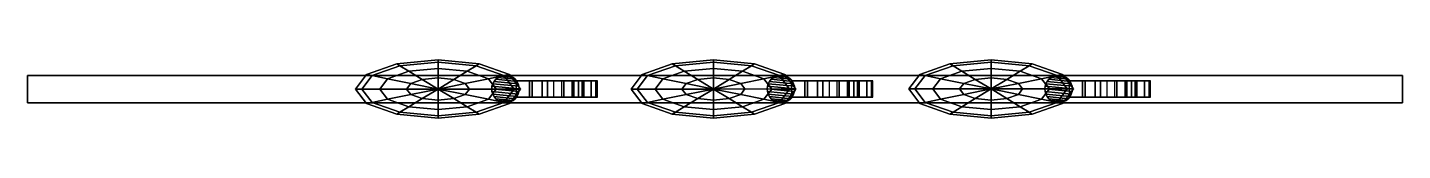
# Model space of a CAD drawing. Extents: x -25 to 25, y -1.1 to 1.1.
import ezdxf

# ---------------------------------------------------------------- set-up
doc = ezdxf.new("R2010")
doc.units = 0

# ---------------------------------------------------------------- blocks, each defined once
blk = doc.blocks.new('Notes')
at = {"layer": 'Meshes', "color": 250}
mesh = blk.add_polyface(dxfattribs=at)
corners = [(-25.018436, -0.499658, -16.197193), (-25.01844, -0.499658, -15.808485), (-25.018429, 0.499658, -15.808485), (-25.018421, 0.499659, -16.197193), (-25.018436, -0.499658, -12.200826), (-25.01844, -0.499658, -11.812117), (-25.018429, 0.499658, -11.812117), (-25.018421, 0.499659, -12.200826), (-25.018436, -0.499658, -0.169316), (-25.01844, -0.499658, 0.219393), (-25.018429, 0.499658, 0.219393), (-25.018421, 0.499659, -0.169316), (-25.018436, -0.499658, -4.180297), (-25.01844, -0.499658, -3.791588), (-25.018429, 0.499658, -3.791588), (-25.018421, 0.499659, -4.180297), (-25.018436, -0.499658, -8.187158), (-25.01844, -0.499658, -7.798449), (-25.018429, 0.499658, -7.798449), (-25.018421, 0.499659, -8.187158), (-10.076329, 0.994286, -13.336639), (-11.461623, 0.862419, -13.336639), (-11.136587, 0.662418, -12.772058), (-10.076329, 0.763345, -12.772058), (-10.076329, 1.075382, -14.002611), (-11.575761, 0.93265, -14.002611), (-10.076329, 0.994286, -14.668583), (-11.461623, 0.862419, -14.668583), (-10.076329, 0.763345, -15.233164), (-11.136587, 0.662418, -15.233164), (-10.650137, 0.363095, -15.610407), (-11.070193, 0.213868, -15.610407), (-11.91275, 0.386682, -15.233164), (-12.475729, 0.502153, -14.668583), (-12.67342, 0.542701, -14.002611), (-12.475729, 0.502153, -13.336639), (-11.91275, 0.386682, -12.772058), (-11.070193, 0.213868, -12.394816), (-10.650137, 0.363095, -12.394816), (-11.223944, 0.010019, -12.394816), (-10.076329, 0.010019, -12.262346), (-12.196845, 0.010019, -12.772058), (-12.846917, 0.010019, -13.336639), (-13.075191, 0.010019, -14.002611), (-12.846917, 0.010019, -14.668583), (-12.196845, 0.010019, -15.233164), (-11.223945, 0.010019, -15.610407), (-10.076329, 0.010019, -15.742876), (-11.070193, -0.193829, -15.610407), (-11.91275, -0.366643, -15.233164), (-12.475729, -0.482114, -14.668583), (-12.67342, -0.522662, -14.002611), (-12.475729, -0.482114, -13.336639), (-11.91275, -0.366643, -12.772058), (-11.070193, -0.193829, -12.394816), (-11.136587, -0.64238, -12.772058), (-10.650137, -0.343056, -12.394816), (-11.461623, -0.842381, -13.336639), (-11.57576, -0.912612, -14.002611), (-11.461623, -0.842381, -14.668583), (-11.136587, -0.64238, -15.233164), (-10.650137, -0.343057, -15.610407), (-10.076329, -0.974248, -14.668583), (-10.076329, -1.055344, -14.002611), (-10.076329, -0.974248, -13.336639)]
mesh.append_faces([[corners[k] for k in face] for face in [(20, 21, 22, 23), (24, 25, 21, 20), (26, 27, 25, 24), (28, 29, 27, 26), (30, 31, 32, 29), (29, 32, 33, 27), (27, 33, 34, 25), (25, 34, 35, 21), (21, 35, 36, 22), (22, 36, 37, 38), (37, 39, 40), (36, 41, 39, 37), (35, 42, 41, 36), (34, 43, 42, 35), (33, 44, 43, 34), (32, 45, 44, 33), (31, 46, 45, 32), (47, 46, 31), (47, 48, 46), (46, 48, 49, 45), (45, 49, 50, 44), (44, 50, 51, 43), (43, 51, 52, 42), (42, 52, 53, 41), (41, 53, 54, 39), (39, 54, 40), (53, 55, 56, 54), (52, 57, 55, 53), (51, 58, 57, 52), (50, 59, 58, 51), (49, 60, 59, 50), (48, 61, 60, 49), (59, 62, 63, 58), (58, 63, 64, 57)]], dxfattribs={"color": 170})
mesh.append_faces([[corners[k] for k in face] for face in [(0, 1, 2, 3), (4, 5, 6, 7), (8, 9, 10, 11), (12, 13, 14, 15), (16, 17, 18, 19)]], dxfattribs={"color": 250})
mesh = blk.add_polyface(dxfattribs=at)
corners = [(-10.076329, 0.010019, -15.742876), (-9.082465, 0.213868, -15.610407), (-8.928715, 0.010019, -15.610407), (-8.928715, 0.010019, -12.394816), (-9.082465, 0.213868, -12.394816), (-10.076329, 0.010019, -12.262346), (-9.502522, 0.363095, -12.394816), (-9.502522, 0.363095, -15.610407), (-10.076329, 0.417716, -15.610407), (-10.076329, 0.763345, -15.233164), (-9.016071, 0.662418, -15.233164), (-10.076329, 0.994286, -14.668583), (-8.691035, 0.862419, -14.668583), (-10.076329, 1.075382, -14.002611), (-8.576899, 0.932651, -14.002611), (-10.076329, 0.994286, -13.336639), (-8.691035, 0.862419, -13.336639), (-10.076329, 0.763345, -12.772058), (-9.016071, 0.662418, -12.772058), (-10.076329, 0.417716, -12.394816), (-10.650137, 0.363095, -12.394816), (-11.136587, 0.662418, -12.772058), (-10.650137, 0.363095, -15.610407), (-11.136587, 0.662418, -15.233164), (-11.070193, 0.213868, -15.610407), (-11.070193, 0.213868, -12.394816), (-11.070193, -0.193829, -12.394816), (-10.650137, -0.343056, -12.394816), (-10.650137, -0.343057, -15.610407), (-11.070193, -0.193829, -15.610407), (-10.076329, -0.397678, -15.610407), (-10.076329, -0.743306, -15.233164), (-11.136587, -0.64238, -15.233164), (-10.076329, -0.974248, -14.668583), (-11.461623, -0.842381, -14.668583), (-11.461623, -0.842381, -13.336639), (-10.076329, -0.974248, -13.336639), (-10.076329, -0.743306, -12.772058), (-11.136587, -0.64238, -12.772058), (-10.076329, -0.397677, -12.394816), (-9.502522, -0.343056, -12.394816), (-9.016071, -0.64238, -12.772058), (-8.691035, -0.842381, -13.336639), (-10.076329, -1.055344, -14.002611), (-8.576898, -0.912612, -14.002611), (-8.691035, -0.842381, -14.668583), (-9.016071, -0.64238, -15.233164), (-9.502522, -0.343056, -15.610407), (-9.082465, -0.193829, -15.610407), (-8.239908, -0.366643, -12.772058), (-9.082466, -0.193829, -12.394816)]
mesh.append_faces([[corners[k] for k in face] for face in [(0, 1, 2), (3, 4, 5), (4, 6, 5), (0, 7, 1), (0, 8, 7), (7, 8, 9, 10), (10, 9, 11, 12), (12, 11, 13, 14), (14, 13, 15, 16), (16, 15, 17, 18), (18, 17, 19, 6), (6, 19, 5), (19, 20, 5), (17, 21, 20, 19), (8, 22, 23, 9), (0, 22, 8), (0, 24, 22), (20, 25, 5), (26, 27, 5), (0, 28, 29), (0, 30, 28), (28, 30, 31, 32), (32, 31, 33, 34), (35, 36, 37, 38), (38, 37, 39, 27), (27, 39, 5), (39, 40, 5), (37, 41, 40, 39), (36, 42, 41, 37), (43, 44, 42, 36), (33, 45, 44, 43), (31, 46, 45, 33), (30, 47, 46, 31), (0, 47, 30), (0, 48, 47), (41, 49, 50, 40), (40, 50, 5), (50, 3, 5), (0, 2, 48)]], dxfattribs={"color": 170})
mesh = blk.add_polyface(dxfattribs=at)
corners = [(-0.050745, 1.075382, -10.010465), (-1.550177, 0.932651, -10.010465), (-1.436039, 0.86242, -9.344493), (-0.050745, 0.994286, -9.344493), (-0.050745, 0.994286, -10.676436), (-1.436039, 0.86242, -10.676436), (-0.624553, 0.363095, -11.61826), (-1.044609, 0.213868, -11.61826), (-1.887166, 0.386682, -11.241017), (-1.111003, 0.662418, -11.241017), (-2.450145, 0.502153, -10.676436), (-2.647836, 0.542701, -10.010465), (-2.450145, 0.502153, -9.344493), (-1.887166, 0.386682, -8.779912), (-1.111003, 0.662418, -8.779912), (-1.044609, 0.213868, -8.40267), (-0.624553, 0.363095, -8.40267), (-1.19836, 0.010019, -8.40267), (-0.050745, 0.010019, -8.2702), (-2.171261, 0.010019, -8.779912), (-2.821333, 0.010019, -9.344493), (-3.049608, 0.010019, -10.010465), (-2.821333, 0.010019, -10.676436), (-2.171261, 0.010019, -11.241017), (-1.19836, 0.010019, -11.61826), (-0.050746, 0.010019, -11.75073), (-1.044609, -0.193829, -11.61826), (-1.887166, -0.366643, -11.241017), (-2.450145, -0.482114, -10.676436), (-2.647836, -0.522662, -10.010465), (-2.450145, -0.482114, -9.344493), (-1.887166, -0.366643, -8.779912), (-1.044609, -0.193829, -8.40267), (-1.111003, -0.642379, -8.779912), (-0.624553, -0.343056, -8.40267), (-1.436039, -0.842381, -9.344493), (-1.550176, -0.912612, -10.010465), (-1.436039, -0.842381, -10.676436), (-1.111003, -0.642379, -11.241017), (-0.624553, -0.343056, -11.61826), (-0.050745, -0.974247, -10.676436), (-0.050745, -1.055343, -10.010465), (-0.050745, -0.974247, -9.344493), (-4.327861, -0.289271, 1.521832), (-4.27114, -0.289271, 2.246515), (-4.781272, -0.289271, 2.246515), (-4.828191, -0.289271, 1.647064), (-4.327861, -0.289271, 2.971198), (-4.828191, -0.289271, 2.845965), (-4.495846, -0.289271, 0.824998), (-4.327861, 0.312249, 1.521832), (-4.495846, 0.312249, 0.824998), (-4.27114, 0.312249, 2.246515), (-4.327861, 0.312249, 2.971198), (-4.495846, -0.289271, 3.668032), (-4.495846, 0.312249, 3.668032), (-4.768638, -0.289271, 4.310238), (-4.768638, 0.312249, 4.310238), (-4.781272, 0.312249, 2.246515), (-4.828191, 0.312249, 1.647064), (-4.828191, 0.312249, 2.845965)]
mesh.append_faces([[corners[k] for k in face] for face in [(0, 1, 2, 3), (4, 5, 1, 0), (6, 7, 8, 9), (9, 8, 10, 5), (5, 10, 11, 1), (1, 11, 12, 2), (2, 12, 13, 14), (14, 13, 15, 16), (15, 17, 18), (13, 19, 17, 15), (12, 20, 19, 13), (11, 21, 20, 12), (10, 22, 21, 11), (8, 23, 22, 10), (7, 24, 23, 8), (25, 24, 7), (25, 26, 24), (24, 26, 27, 23), (23, 27, 28, 22), (22, 28, 29, 21), (21, 29, 30, 20), (20, 30, 31, 19), (19, 31, 32, 17), (31, 33, 34, 32), (30, 35, 33, 31), (29, 36, 35, 30), (28, 37, 36, 29), (27, 38, 37, 28), (26, 39, 38, 27), (37, 40, 41, 36), (36, 41, 42, 35)]], dxfattribs={"color": 50})
mesh.append_faces([[corners[k] for k in face] for face in [(43, 44, 45, 46), (47, 44, 45, 48), (49, 43, 50, 51), (43, 44, 52, 50), (47, 44, 52, 53), (47, 54, 55, 53), (54, 56, 57, 55), (50, 52, 58, 59), (53, 52, 58, 60)]], dxfattribs={"color": 170})
mesh = blk.add_polyface(dxfattribs=at)
corners = [(1.914438, -0.08695, -10.098118), (1.914438, -0.086952, 9.958029), (1.904811, 0.010797, 9.958029), (1.904811, 0.010799, -10.098118), (1.914438, 0.108546, 9.958029), (1.914438, 0.108548, -10.098118), (-0.050746, 0.010019, -11.75073), (0.943119, 0.213868, -11.61826), (1.09687, 0.01002, -11.61826), (1.785675, 0.386682, -11.241017), (2.069771, 0.010019, -11.241017), (2.069771, 0.010019, -8.779912), (1.785675, 0.386682, -8.779912), (0.943118, 0.213868, -8.40267), (1.096869, 0.01002, -8.40267), (-0.050745, 0.010019, -8.2702), (0.523062, 0.363095, -8.40267), (1.009513, 0.662418, -8.779912), (2.348654, 0.502153, -9.344493), (1.334548, 0.86242, -9.344493), (2.546346, 0.542701, -10.010465), (1.448686, 0.932651, -10.010465), (2.348654, 0.502153, -10.676436), (1.334548, 0.86242, -10.676436), (1.009513, 0.662418, -11.241017), (0.523062, 0.363095, -11.61826), (-0.050745, 0.417716, -11.61826), (-0.050745, 0.763345, -11.241017), (-0.050745, 0.994286, -10.676436), (-0.050745, 1.075382, -10.010465), (-0.050745, 0.994286, -9.344493), (-0.050745, 0.763345, -8.779912), (-0.050745, 0.417716, -8.40267), (-0.050745, -0.397677, -8.40267), (0.523062, -0.343056, -8.40267), (-0.050745, -0.743306, -8.779912), (1.009513, -0.642379, -8.779912), (-0.050745, -0.974247, -9.344493), (1.334548, -0.842381, -9.344493), (-0.050745, -1.055343, -10.010465), (1.448686, -0.912612, -10.010465), (-0.050745, -0.974247, -10.676436), (1.334548, -0.842381, -10.676436), (-0.050745, -0.743306, -11.241017), (1.009513, -0.642379, -11.241017), (-0.050745, -0.397677, -11.61826), (0.523062, -0.343056, -11.61826), (0.943119, -0.193829, -11.61826), (1.785675, -0.366643, -11.241017), (2.348654, -0.482114, -10.676436), (2.546346, -0.522662, -10.010465), (2.348654, -0.482114, -9.344493), (1.785675, -0.366643, -8.779912), (0.943118, -0.193829, -8.40267)]
mesh.append_faces([[corners[k] for k in face] for face in [(0, 1, 2, 3), (3, 2, 4, 5), (6, 7, 8), (8, 7, 9, 10), (11, 12, 13, 14), (14, 13, 15), (13, 16, 15), (12, 17, 16, 13), (18, 19, 17, 12), (20, 21, 19, 18), (22, 23, 21, 20), (9, 24, 23, 22), (7, 25, 24, 9), (6, 25, 7), (25, 26, 27, 24), (24, 27, 28, 23), (23, 28, 29, 21), (21, 29, 30, 19), (19, 30, 31, 17), (17, 31, 32, 16), (16, 32, 15), (33, 34, 15), (35, 36, 34, 33), (37, 38, 36, 35), (39, 40, 38, 37), (41, 42, 40, 39), (43, 44, 42, 41), (45, 46, 44, 43), (6, 47, 46), (46, 47, 48, 44), (44, 48, 49, 42), (42, 49, 50, 40), (40, 50, 51, 38), (38, 51, 52, 36), (36, 52, 53, 34), (34, 53, 15), (53, 14, 15), (52, 11, 14, 53), (47, 8, 10, 48), (6, 8, 47)]], dxfattribs={"color": 50})
mesh = blk.add_polyface(dxfattribs=at)
corners = [(10.05519, 0.417717, -0.363316), (9.481382, 0.363096, -0.363316), (10.05519, 0.01002, -0.230845), (10.05519, 0.763345, -0.740558), (8.994932, 0.662419, -0.740558), (10.05519, 0.994287, -1.305139), (8.669896, 0.86242, -1.305139), (10.05519, 1.075383, -1.97111), (8.555758, 0.932651, -1.97111), (10.05519, 0.994287, -2.637082), (8.669896, 0.86242, -2.637082), (10.05519, 0.763345, -3.201663), (8.994932, 0.662419, -3.201663), (10.05519, 0.417717, -3.578906), (9.481382, 0.363096, -3.578906), (10.05519, 0.01002, -3.711375), (9.061326, 0.213868, -3.578906), (8.218769, 0.386683, -3.201663), (7.655791, 0.502153, -2.637082), (7.458099, 0.542701, -1.97111), (7.655791, 0.502153, -1.305139), (8.218769, 0.386683, -0.740558), (9.061326, 0.213868, -0.363316), (8.907576, 0.01002, -0.363316), (7.934674, 0.01002, -0.740558), (8.907575, 0.01002, -3.578906), (7.934674, 0.01002, -3.201663), (9.061326, -0.193829, -3.578906), (8.218769, -0.366643, -3.201663), (7.284602, 0.01002, -1.305139), (7.655791, -0.482114, -1.305139), (8.218769, -0.366643, -0.740558), (9.061326, -0.193829, -0.363316), (9.481382, -0.343056, -0.363316), (8.994932, -0.642379, -0.740558), (8.669896, -0.84238, -1.305139), (7.458099, -0.522662, -1.97111), (8.555759, -0.912611, -1.97111), (7.655791, -0.482114, -2.637082), (8.669896, -0.84238, -2.637082), (8.994932, -0.642379, -3.201663), (9.481382, -0.343056, -3.578906), (10.05519, -0.397677, -3.578906), (10.05519, -0.743306, -3.201663), (10.05519, -0.974247, -2.637082), (10.05519, -1.055343, -1.97111), (10.05519, -0.974247, -1.305139), (10.05519, -0.743306, -0.740558), (10.05519, -0.397677, -0.363316)]
mesh.append_faces([[corners[k] for k in face] for face in [(0, 1, 2), (3, 4, 1, 0), (5, 6, 4, 3), (7, 8, 6, 5), (9, 10, 8, 7), (11, 12, 10, 9), (13, 14, 12, 11), (15, 14, 13), (15, 16, 14), (14, 16, 17, 12), (12, 17, 18, 10), (10, 18, 19, 8), (8, 19, 20, 6), (6, 20, 21, 4), (4, 21, 22, 1), (1, 22, 2), (22, 23, 2), (21, 24, 23, 22), (16, 25, 26, 17), (15, 25, 16), (15, 27, 25), (25, 27, 28, 26), (29, 30, 31, 24), (24, 31, 32, 23), (23, 32, 2), (32, 33, 2), (31, 34, 33, 32), (30, 35, 34, 31), (36, 37, 35, 30), (38, 39, 37, 36), (28, 40, 39, 38), (27, 41, 40, 28), (15, 41, 27), (15, 42, 41), (41, 42, 43, 40), (40, 43, 44, 39), (39, 44, 45, 37), (37, 45, 46, 35), (35, 46, 47, 34), (34, 47, 48, 33)]], dxfattribs={"color": 90})
mesh = blk.add_polyface(dxfattribs=at)
corners = [(10.05519, 0.01002, -3.711375), (11.049054, 0.213868, -3.578906), (11.202805, 0.01002, -3.578906), (11.891611, 0.386683, -3.201663), (12.175706, 0.01002, -3.201663), (12.175706, 0.01002, -0.740558), (11.891611, 0.386683, -0.740558), (11.049054, 0.213868, -0.363316), (11.202805, 0.01002, -0.363316), (10.05519, 0.01002, -0.230845), (10.628998, 0.363096, -0.363316), (11.115448, 0.662419, -0.740558), (12.45459, 0.502153, -1.305139), (11.440484, 0.86242, -1.305139), (11.115448, 0.662419, -3.201663), (11.440484, 0.86242, -2.637082), (12.45459, 0.502153, -2.637082), (10.628998, 0.363096, -3.578906), (10.05519, 0.417717, -3.578906), (10.05519, 0.763345, -3.201663), (10.05519, 0.994287, -2.637082), (10.05519, 1.075383, -1.97111), (11.554621, 0.932651, -1.97111), (10.05519, 0.994287, -1.305139), (10.05519, 0.763345, -0.740558), (10.05519, 0.417717, -0.363316), (9.481382, -0.343056, -0.363316), (10.05519, -0.397677, -0.363316), (10.628998, -0.343056, -0.363316), (10.05519, -0.743306, -0.740558), (11.115448, -0.642379, -0.740558), (10.05519, -0.974247, -1.305139), (11.440484, -0.84238, -1.305139), (10.05519, -1.055343, -1.97111), (11.554622, -0.912611, -1.97111), (10.05519, -0.974247, -2.637082), (11.440484, -0.84238, -2.637082), (10.05519, -0.743306, -3.201663), (11.115448, -0.642379, -3.201663), (10.05519, -0.397677, -3.578906), (10.628998, -0.343056, -3.578906), (11.049054, -0.193828, -3.578906), (11.891611, -0.366643, -3.201663), (12.45459, -0.482114, -2.637082), (12.45459, -0.482114, -1.305139), (11.891611, -0.366643, -0.740558), (11.049053, -0.193828, -0.363316), (12.020373, -0.08695, -2.058763), (12.020374, -0.086952, 17.997383), (12.010746, 0.010797, 17.997383), (12.010746, 0.0108, -2.058763), (12.020373, 0.108546, 17.997383), (12.020373, 0.108549, -2.058763)]
mesh.append_faces([[corners[k] for k in face] for face in [(0, 1, 2), (2, 1, 3, 4), (5, 6, 7, 8), (8, 7, 9), (7, 10, 9), (6, 11, 10, 7), (12, 13, 11, 6), (3, 14, 15, 16), (1, 17, 14, 3), (0, 17, 1), (0, 18, 17), (17, 18, 19, 14), (14, 19, 20, 15), (15, 20, 21, 22), (22, 21, 23, 13), (13, 23, 24, 11), (11, 24, 25, 10), (10, 25, 9), (26, 27, 9), (27, 28, 9), (29, 30, 28, 27), (31, 32, 30, 29), (33, 34, 32, 31), (35, 36, 34, 33), (37, 38, 36, 35), (39, 40, 38, 37), (0, 40, 39), (0, 41, 40), (40, 41, 42, 38), (38, 42, 43, 36), (32, 44, 45, 30), (30, 45, 46, 28), (28, 46, 9), (46, 8, 9), (45, 5, 8, 46), (41, 2, 4, 42), (0, 2, 41), (47, 48, 49, 50), (50, 49, 51, 52)]], dxfattribs={"color": 90})
mesh = blk.add_polyface(dxfattribs=at)
corners = [(25.030409, 0.499658, -16.197193), (25.030409, -0.499659, -16.197193), (-25.018436, -0.499658, -16.197193), (-25.018421, 0.499659, -16.197193), (25.030422, 0.499658, -15.808485), (-25.018429, 0.499658, -15.808485), (-25.01844, -0.499658, -15.808485), (25.030392, -0.499659, -15.808485), (25.030409, 0.499658, -12.200826), (25.030409, -0.499659, -12.200826), (-25.018436, -0.499658, -12.200826), (-25.018421, 0.499659, -12.200826), (25.030422, 0.499658, -11.812117), (-25.018429, 0.499658, -11.812117), (-25.01844, -0.499658, -11.812117), (25.030392, -0.499659, -11.812117), (25.030409, 0.499658, -0.169316), (25.030409, -0.499659, -0.169316), (-25.018436, -0.499658, -0.169316), (-25.018421, 0.499659, -0.169316), (25.030422, 0.499658, 0.219393), (-25.018429, 0.499658, 0.219393), (-25.01844, -0.499658, 0.219393), (25.030392, -0.499659, 0.219393), (25.030409, 0.499658, -4.180297), (25.030409, -0.499659, -4.180297), (-25.018436, -0.499658, -4.180297), (-25.018421, 0.499659, -4.180297), (25.030422, 0.499658, -3.791588), (-25.018429, 0.499658, -3.791588), (-25.01844, -0.499658, -3.791588), (25.030392, -0.499659, -3.791588), (25.030409, 0.499658, -8.187158), (25.030409, -0.499659, -8.187158), (-25.018436, -0.499658, -8.187158), (-25.018421, 0.499659, -8.187158), (25.030422, 0.499658, -7.798449), (-25.018429, 0.499658, -7.798449), (-25.01844, -0.499658, -7.798449), (25.030392, -0.499659, -7.798449), (-0.050746, 0.010019, -11.75073), (-0.050745, 0.417716, -11.61826), (0.523062, 0.363095, -11.61826), (-0.050745, 0.417716, -8.40267), (-0.624553, 0.363095, -8.40267), (-0.050745, 0.010019, -8.2702), (-0.050745, 0.763345, -8.779912), (-1.111003, 0.662418, -8.779912), (-0.050745, 0.994286, -9.344493), (-1.436039, 0.86242, -9.344493), (-0.050745, 0.763345, -11.241017), (-1.111003, 0.662418, -11.241017), (-1.436039, 0.86242, -10.676436), (-0.050745, 0.994286, -10.676436), (-0.624553, 0.363095, -11.61826), (-1.044609, 0.213868, -11.61826), (-1.044609, 0.213868, -8.40267), (-1.19836, 0.010019, -8.40267), (-1.044609, -0.193829, -8.40267), (-0.624553, -0.343056, -8.40267), (-0.624553, -0.343056, -11.61826), (-1.044609, -0.193829, -11.61826), (-0.050745, -0.397677, -11.61826), (-0.050745, -0.743306, -11.241017), (-1.111003, -0.642379, -11.241017), (-0.050745, -0.974247, -10.676436), (-1.436039, -0.842381, -10.676436), (-1.436039, -0.842381, -9.344493), (-0.050745, -0.974247, -9.344493), (-0.050745, -0.743306, -8.779912), (-1.111003, -0.642379, -8.779912), (-0.050745, -0.397677, -8.40267), (0.523062, -0.343056, -11.61826)]
mesh.append_faces([[corners[k] for k in face] for face in [(40, 41, 42), (43, 44, 45), (46, 47, 44, 43), (48, 49, 47, 46), (50, 51, 52, 53), (41, 54, 51, 50), (40, 54, 41), (40, 55, 54), (44, 56, 45), (57, 58, 45), (58, 59, 45), (40, 60, 61), (40, 62, 60), (60, 62, 63, 64), (64, 63, 65, 66), (67, 68, 69, 70), (70, 69, 71, 59), (59, 71, 45), (40, 72, 62)]], dxfattribs={"color": 50})
mesh.append_faces([[corners[k] for k in face] for face in [(0, 1, 2, 3), (4, 5, 6, 7), (1, 7, 6, 2), (4, 0, 3, 5), (8, 9, 10, 11), (12, 13, 14, 15), (9, 15, 14, 10), (12, 8, 11, 13), (16, 17, 18, 19), (20, 21, 22, 23), (17, 23, 22, 18), (20, 16, 19, 21), (24, 25, 26, 27), (28, 29, 30, 31), (25, 31, 30, 26), (28, 24, 27, 29), (32, 33, 34, 35), (36, 37, 38, 39), (33, 39, 38, 34), (36, 32, 35, 37)]], dxfattribs={"color": 250})
mesh = blk.add_polyface(dxfattribs=at)
corners = [(-7.619728, -0.490248, -14.090263), (-7.619727, -0.490248, 5.965883), (-7.717476, -0.48062, 5.965883), (-7.717477, -0.48062, -14.090263), (-7.811469, -0.452108, 5.965883), (-7.81147, -0.452108, -14.090263), (-7.898093, -0.405807, 5.965883), (-7.898094, -0.405806, -14.090263), (-7.97402, -0.343495, 5.965883), (-7.974021, -0.343494, -14.090263), (-8.036331, -0.267569, 5.965883), (-8.036332, -0.267567, -14.090263), (-8.082633, -0.180945, 5.965883), (-8.082634, -0.180943, -14.090263), (-8.111146, -0.086953, 5.965883), (-8.111146, -0.08695, -14.090263), (-8.120773, 0.010796, 5.965883), (-8.120773, 0.010799, -14.090263), (-8.111147, 0.108545, 5.965883), (-8.111146, 0.108548, -14.090263), (-8.082635, 0.202538, 5.965883), (-8.082634, 0.202541, -14.090263), (-8.036334, 0.289162, 5.965883), (-8.036332, 0.289165, -14.090263), (-7.974023, 0.365089, 5.965883), (-7.97402, 0.365092, -14.090263), (-7.898097, 0.427401, 5.965883), (-7.898093, 0.427403, -14.090263), (-7.811472, 0.473703, 5.965883), (-7.811469, 0.473705, -14.090263), (-7.71748, 0.502216, 5.965883), (-7.717476, 0.502217, -14.090263), (-7.619731, 0.511844, 5.965883), (-7.619727, 0.511844, -14.090263), (-7.341362, -0.405806, 5.965883), (-7.265435, -0.343495, 5.965883), (-7.427986, -0.452108, 5.965883), (-7.521978, -0.48062, 5.965883), (-8.928715, 0.010019, -15.610407), (-9.082465, 0.213868, -15.610407), (-8.239908, 0.386682, -15.233164), (-7.955813, 0.010019, -15.233164), (-7.67693, 0.502153, -14.668583), (-7.305741, 0.010019, -14.668583), (-8.239908, 0.386682, -12.772058), (-7.955813, 0.010019, -12.772058), (-7.305741, 0.010019, -13.336639), (-7.67693, 0.502153, -13.336639), (-9.082465, 0.213868, -12.394816), (-8.928715, 0.010019, -12.394816), (-9.016071, 0.662418, -12.772058), (-9.502522, 0.363095, -12.394816), (-8.691035, 0.862419, -13.336639), (-7.479239, 0.542701, -14.002611), (-8.576899, 0.932651, -14.002611), (-8.691035, 0.862419, -14.668583), (-9.016071, 0.662418, -15.233164), (-9.502522, 0.363095, -15.610407), (-9.502522, -0.343056, -15.610407), (-9.082465, -0.193829, -15.610407), (-8.239908, -0.366643, -15.233164), (-9.016071, -0.64238, -15.233164), (-7.67693, -0.482114, -14.668583), (-8.691035, -0.842381, -14.668583), (-7.479239, -0.522662, -14.002611), (-8.576898, -0.912612, -14.002611), (-7.67693, -0.482114, -13.336639), (-8.691035, -0.842381, -13.336639), (-8.239908, -0.366643, -12.772058), (-9.016071, -0.64238, -12.772058), (-9.082466, -0.193829, -12.394816)]
mesh.append_faces([[corners[k] for k in face] for face in [(0, 1, 2, 3), (3, 2, 4, 5), (5, 4, 6, 7), (7, 6, 8, 9), (9, 8, 10, 11), (11, 10, 12, 13), (13, 12, 14, 15), (15, 14, 16, 17), (17, 16, 18, 19), (19, 18, 20, 21), (21, 20, 22, 23), (23, 22, 24, 25), (25, 24, 26, 27), (27, 26, 28, 29), (29, 28, 30, 31), (31, 30, 32, 33), (10, 8, 34, 35), (8, 6, 36, 34), (6, 4, 37, 36), (4, 2, 1, 37), (38, 39, 40, 41), (41, 40, 42, 43), (44, 45, 46, 47), (45, 44, 48, 49), (44, 50, 51, 48), (47, 52, 50, 44), (53, 54, 52, 47), (42, 55, 54, 53), (40, 56, 55, 42), (39, 57, 56, 40), (58, 59, 60, 61), (61, 60, 62, 63), (63, 62, 64, 65), (65, 64, 66, 67), (67, 66, 68, 69), (68, 45, 49, 70), (45, 68, 66, 46), (60, 41, 43, 62), (59, 38, 41, 60)]], dxfattribs={"color": 170})
mesh = blk.add_polyface(dxfattribs=at)
corners = [(-7.265435, 0.365091, -14.090263), (-7.265434, 0.365091, 5.965883), (-7.203123, 0.289164, 5.965883), (-7.203123, 0.289165, -14.090263), (-7.156821, 0.20254, 5.965883), (-7.156821, 0.20254, -14.090263), (-7.128309, 0.108547, 5.965883), (-7.128309, 0.108548, -14.090263), (-7.118681, 0.010797, 5.965883), (-7.118681, 0.010799, -14.090263), (-7.128309, -0.086952, 5.965883), (-7.128309, -0.086951, -14.090263), (-7.156822, -0.180944, 5.965883), (-7.156821, -0.180943, -14.090263), (-7.203124, -0.267568, 5.965883), (-7.203123, -0.267568, -14.090263), (-7.265435, -0.343495, 5.965883), (-7.265435, -0.343495, -14.090263), (-7.341362, -0.405806, 5.965883), (-7.341362, -0.405806, -14.090263), (-7.427986, -0.452108, 5.965883), (-7.427986, -0.452108, -14.090263), (-7.521978, -0.48062, 5.965883), (-7.521978, -0.48062, -14.090263), (-7.619727, -0.490248, 5.965883), (-7.619728, -0.490248, -14.090263), (-7.619727, 0.511844, -14.090263), (-7.619731, 0.511844, 5.965883), (-7.521982, 0.502218, 5.965883), (-7.521977, 0.502217, -14.090263), (-7.427989, 0.473706, 5.965883), (-7.427985, 0.473704, -14.090263), (-7.341365, 0.427405, 5.965883), (-7.341361, 0.427402, -14.090263), (-7.71748, 0.502216, 5.965883), (-7.811472, 0.473703, 5.965883), (-7.898097, 0.427401, 5.965883), (-7.974023, 0.365089, 5.965883), (-8.036334, 0.289162, 5.965883), (-8.082635, 0.202538, 5.965883), (-8.111147, 0.108545, 5.965883), (-8.120773, 0.010796, 5.965883), (-8.111146, -0.086953, 5.965883), (-8.082633, -0.180945, 5.965883), (-8.036331, -0.267569, 5.965883), (-6.093442, -0.289271, 5.678359), (-6.647214, -0.289271, 5.889742), (-6.746737, -0.289271, 5.260155), (-6.288662, -0.289271, 5.085301), (-7.223117, -0.289271, 5.961119), (-7.223118, -0.289271, 5.319198), (-6.288667, -0.289271, -0.592274), (-6.093448, -0.289271, -1.185332), (-6.093448, 0.312249, -1.185332), (-6.288667, 0.312249, -0.592274), (-7.223118, 0.312249, 5.319197), (-6.746737, 0.312249, 5.260155), (-6.288662, 0.312249, 5.085301), (-6.647214, 0.312249, 5.889742), (-6.093442, 0.312249, 5.678359), (-7.223117, 0.312249, 5.961119), (-7.305741, 0.010019, -14.668583), (-7.67693, 0.502153, -14.668583), (-7.479239, 0.542701, -14.002611), (-7.077467, 0.010019, -14.002611), (-7.67693, 0.502153, -13.336639), (-7.305741, 0.010019, -13.336639), (-7.479239, -0.522662, -14.002611), (-7.67693, -0.482114, -13.336639), (-7.67693, -0.482114, -14.668583)]
mesh.append_faces([[corners[k] for k in face] for face in [(0, 1, 2, 3), (3, 2, 4, 5), (5, 4, 6, 7), (7, 6, 8, 9), (9, 8, 10, 11), (11, 10, 12, 13), (13, 12, 14, 15), (15, 14, 16, 17), (17, 16, 18, 19), (19, 18, 20, 21), (21, 20, 22, 23), (23, 22, 24, 25), (26, 27, 28, 29), (29, 28, 30, 31), (31, 30, 32, 33), (1, 0, 33, 32), (27, 34, 30, 28), (34, 35, 32, 30), (35, 36, 1, 32), (36, 37, 2, 1), (37, 38, 4, 2), (38, 39, 6, 4), (39, 40, 8, 6), (40, 41, 10, 8), (41, 42, 12, 10), (42, 43, 14, 12), (43, 44, 16, 14), (45, 46, 47, 48), (46, 49, 50, 47), (51, 52, 53, 54), (47, 50, 55, 56), (48, 47, 56, 57), (45, 46, 58, 59), (46, 49, 60, 58), (59, 58, 56, 57), (58, 60, 55, 56), (61, 62, 63, 64), (64, 63, 65, 66), (67, 64, 66, 68), (69, 61, 64, 67)]], dxfattribs={"color": 170})
mesh = blk.add_polyface(dxfattribs=at)
corners = [(2.597599, -0.452107, -10.098118), (2.597599, -0.452107, 9.958029), (2.503606, -0.48062, 9.958029), (2.503606, -0.48062, -10.098118), (2.405857, -0.490247, 9.958029), (2.405856, -0.490247, -10.098118), (2.308108, -0.48062, 9.958029), (2.308107, -0.48062, -10.098118), (2.214115, -0.452108, 9.958029), (2.214114, -0.452107, -10.098118), (2.127491, -0.405806, 9.958029), (2.12749, -0.405806, -10.098118), (2.051564, -0.343495, 9.958029), (2.051563, -0.343494, -10.098118), (1.989253, -0.267569, 9.958029), (1.989252, -0.267567, -10.098118), (1.942951, -0.180945, 9.958029), (1.94295, -0.180943, -10.098118), (1.914438, -0.086952, 9.958029), (1.914438, -0.08695, -10.098118), (1.914438, 0.108548, -10.098118), (1.914438, 0.108546, 9.958029), (1.94295, 0.202538, 9.958029), (1.942951, 0.202541, -10.098118), (1.989251, 0.289163, 9.958029), (1.989252, 0.289165, -10.098118), (2.051562, 0.36509, 9.958029), (2.051564, 0.365092, -10.098118), (2.127488, 0.427402, 9.958029), (2.127491, 0.427404, -10.098118), (2.214112, 0.473704, 9.958029), (2.214115, 0.473705, -10.098118), (2.308104, 0.502217, 9.958029), (2.308108, 0.502217, -10.098118), (2.405853, 0.511845, 9.958029), (2.405857, 0.511845, -10.098118), (2.503602, 0.502218, 9.958029), (2.503607, 0.502217, -10.098118), (2.597595, 0.473706, 9.958029), (2.5976, 0.473704, -10.098118), (2.684219, 0.427406, 9.958029), (2.76015, 0.365091, 9.958029), (2.822462, 0.289164, 9.958029), (2.868763, 0.20254, 9.958029), (2.897275, 0.108547, 9.958029), (2.906903, 0.010798, 9.958029), (1.904811, 0.010797, 9.958029), (2.897275, -0.086951, 9.958029), (2.868762, -0.180944, 9.958029), (2.822461, -0.267568, 9.958029), (2.760149, -0.343495, 9.958029), (2.684223, -0.405806, 9.958029), (2.069771, 0.010019, -11.241017), (1.785675, 0.386682, -11.241017), (2.348654, 0.502153, -10.676436), (2.719842, 0.010019, -10.676436), (2.546346, 0.542701, -10.010465), (2.948117, 0.010019, -10.010465), (2.348654, 0.502153, -9.344493), (2.719842, 0.010019, -9.344493), (1.785675, 0.386682, -8.779912), (2.069771, 0.010019, -8.779912), (1.785675, -0.366643, -8.779912), (2.348654, -0.482114, -9.344493), (1.785675, -0.366643, -11.241017), (2.348654, -0.482114, -10.676436)]
mesh.append_faces([[corners[k] for k in face] for face in [(0, 1, 2, 3), (3, 2, 4, 5), (5, 4, 6, 7), (7, 6, 8, 9), (9, 8, 10, 11), (11, 10, 12, 13), (13, 12, 14, 15), (15, 14, 16, 17), (17, 16, 18, 19), (20, 21, 22, 23), (23, 22, 24, 25), (25, 24, 26, 27), (27, 26, 28, 29), (29, 28, 30, 31), (31, 30, 32, 33), (33, 32, 34, 35), (35, 34, 36, 37), (37, 36, 38, 39), (34, 32, 38, 36), (32, 30, 40, 38), (30, 28, 41, 40), (28, 26, 42, 41), (26, 24, 43, 42), (24, 22, 44, 43), (22, 21, 45, 44), (21, 46, 47, 45), (46, 18, 48, 47), (18, 16, 49, 48), (16, 14, 50, 49), (14, 12, 51, 50), (12, 10, 1, 51), (10, 8, 2, 1), (8, 6, 4, 2), (52, 53, 54, 55), (55, 54, 56, 57), (57, 56, 58, 59), (60, 61, 59, 58), (61, 62, 63, 59), (64, 52, 55, 65)]], dxfattribs={"color": 50})
mesh = blk.add_polyface(dxfattribs=at)
corners = [(4.889829, -0.289271, 3.612039), (5.256946, -0.28927, 4.174938), (4.832786, -0.28927, 4.53157), (4.52911, -0.28927, 4.065947), (5.529738, -0.28927, 4.817144), (5.058437, -0.28927, 5.062797), (5.697722, -0.28927, 5.513978), (5.197392, -0.28927, 5.639211), (5.754444, -0.28927, 6.238661), (5.244311, -0.28927, 6.238661), (5.697722, -0.28927, 6.963345), (5.197392, -0.28927, 6.838112), (5.529737, -0.28927, 7.660179), (5.058436, -0.28927, 7.414526), (5.256946, -0.28927, 8.302384), (4.832786, -0.28927, 7.945752), (4.889829, -0.28927, 8.865283), (4.52911, -0.28927, 8.411376), (4.52911, 0.312249, 8.411376), (4.832786, 0.312249, 7.945752), (5.058436, 0.312249, 7.414526), (5.197392, 0.312249, 6.838112), (5.244311, 0.312249, 6.238661), (5.197392, 0.312249, 5.639211), (5.058437, 0.312249, 5.062797), (4.832786, 0.312249, 4.53157), (4.52911, 0.312249, 4.065946), (5.256946, 0.312249, 4.174938), (4.889829, 0.312249, 3.612039), (5.529738, 0.312249, 4.817144), (5.697722, 0.312249, 5.513978), (5.754444, 0.312249, 6.238661), (5.697722, 0.312249, 6.963345), (5.529737, 0.312249, 7.660179), (5.256946, 0.312249, 8.302384), (4.889829, 0.312249, 8.865283), (7.655791, 0.502153, -1.305139), (7.284602, 0.01002, -1.305139), (7.934674, 0.01002, -0.740558), (8.218769, 0.386683, -0.740558), (7.458099, 0.542701, -1.97111), (7.056328, 0.01002, -1.97111), (7.655791, 0.502153, -2.637082), (7.284602, 0.01002, -2.637082), (8.218769, 0.386683, -3.201663), (7.934674, 0.01002, -3.201663), (8.218769, -0.366643, -3.201663), (7.655791, -0.482114, -2.637082), (7.458099, -0.522662, -1.97111), (7.655791, -0.482114, -1.305139)]
mesh.append_faces([[corners[k] for k in face] for face in [(0, 1, 2, 3), (1, 4, 5, 2), (4, 6, 7, 5), (6, 8, 9, 7), (10, 8, 9, 11), (10, 12, 13, 11), (12, 14, 15, 13), (14, 16, 17, 15), (15, 17, 18, 19), (13, 15, 19, 20), (11, 13, 20, 21), (11, 9, 22, 21), (7, 9, 22, 23), (5, 7, 23, 24), (2, 5, 24, 25), (3, 2, 25, 26), (0, 1, 27, 28), (1, 4, 29, 27), (4, 6, 30, 29), (6, 8, 31, 30), (10, 8, 31, 32), (10, 12, 33, 32), (12, 14, 34, 33), (14, 16, 35, 34), (28, 27, 25, 26), (27, 29, 24, 25), (29, 30, 23, 24), (30, 31, 22, 23), (32, 31, 22, 21), (32, 33, 20, 21), (33, 34, 19, 20), (34, 35, 18, 19)]], dxfattribs={"color": 50})
mesh.append_faces([[corners[k] for k in face] for face in [(36, 37, 38, 39), (40, 41, 37, 36), (42, 43, 41, 40), (44, 45, 43, 42), (45, 46, 47, 43), (43, 47, 48, 41), (41, 48, 49, 37)]], dxfattribs={"color": 90})
mesh = blk.add_polyface(dxfattribs=at)
corners = [(12.175706, 0.01002, -3.201663), (11.891611, 0.386683, -3.201663), (12.45459, 0.502153, -2.637082), (12.825778, 0.01002, -2.637082), (11.891611, 0.386683, -0.740558), (12.175706, 0.01002, -0.740558), (12.825778, 0.01002, -1.305139), (12.45459, 0.502153, -1.305139), (12.652281, 0.542701, -1.97111), (11.554621, 0.932651, -1.97111), (11.440484, 0.86242, -1.305139), (11.440484, 0.86242, -2.637082), (11.440484, -0.84238, -2.637082), (12.45459, -0.482114, -2.637082), (12.652281, -0.522661, -1.97111), (11.554622, -0.912611, -1.97111), (12.45459, -0.482114, -1.305139), (11.440484, -0.84238, -1.305139), (11.891611, -0.366643, -0.740558), (11.891611, -0.366643, -3.201663), (12.609541, -0.480619, -2.058763), (12.609542, -0.480619, 17.997383), (12.511792, -0.490247, 17.997383), (12.511792, -0.490247, -2.058763), (12.414043, -0.48062, 17.997383), (12.414042, -0.480619, -2.058763), (12.320051, -0.452107, 17.997383), (12.32005, -0.452107, -2.058763), (12.233427, -0.405806, 17.997383), (12.233426, -0.405805, -2.058763), (12.1575, -0.343495, 17.997383), (12.157499, -0.343494, -2.058763), (12.095188, -0.267568, 17.997383), (12.095187, -0.267567, -2.058763), (12.048886, -0.180944, 17.997383), (12.048886, -0.180943, -2.058763), (12.020374, -0.086952, 17.997383), (12.020373, -0.08695, -2.058763), (12.020373, 0.108549, -2.058763), (12.020373, 0.108546, 17.997383), (12.048885, 0.202539, 17.997383), (12.048886, 0.202542, -2.058763), (12.095186, 0.289163, 17.997383), (12.095188, 0.289166, -2.058763), (12.157497, 0.36509, 17.997383), (12.157499, 0.365093, -2.058763), (12.233423, 0.427402, 17.997383), (12.233426, 0.427404, -2.058763), (12.320047, 0.473704, 17.997383), (12.320051, 0.473706, -2.058763), (12.41404, 0.502217, 17.997383), (12.414043, 0.502218, -2.058763), (12.511788, 0.511845, 17.997383), (12.511793, 0.511845, -2.058763), (12.609538, 0.502218, 17.997383), (12.609542, 0.502217, -2.058763), (12.70353, 0.473707, 17.997383), (12.703535, 0.473705, -2.058763), (12.790154, 0.427406, 17.997383), (12.866086, 0.365091, 17.997383), (12.928397, 0.289164, 17.997383), (12.974699, 0.20254, 17.997383), (13.003211, 0.108547, 17.997383), (13.012838, 0.010798, 17.997383), (12.010746, 0.010797, 17.997383), (13.00321, -0.086951, 17.997383), (12.974698, -0.180944, 17.997383), (12.928396, -0.267568, 17.997383), (12.866085, -0.343494, 17.997383), (12.790158, -0.405805, 17.997383), (12.703534, -0.452107, 17.997383)]
mesh.append_faces([[corners[k] for k in face] for face in [(0, 1, 2, 3), (4, 5, 6, 7), (8, 9, 10, 7), (2, 11, 9, 8), (12, 13, 14, 15), (15, 14, 16, 17), (5, 18, 16, 6), (19, 0, 3, 13), (20, 21, 22, 23), (23, 22, 24, 25), (25, 24, 26, 27), (27, 26, 28, 29), (29, 28, 30, 31), (31, 30, 32, 33), (33, 32, 34, 35), (35, 34, 36, 37), (38, 39, 40, 41), (41, 40, 42, 43), (43, 42, 44, 45), (45, 44, 46, 47), (47, 46, 48, 49), (49, 48, 50, 51), (51, 50, 52, 53), (53, 52, 54, 55), (55, 54, 56, 57), (52, 50, 56, 54), (50, 48, 58, 56), (48, 46, 59, 58), (46, 44, 60, 59), (44, 42, 61, 60), (42, 40, 62, 61), (40, 39, 63, 62), (39, 64, 65, 63), (64, 36, 66, 65), (36, 34, 67, 66), (34, 32, 68, 67), (32, 30, 69, 68), (30, 28, 70, 69), (28, 26, 21, 70), (26, 24, 22, 21)]], dxfattribs={"color": 90})
mesh = blk.add_polyface(dxfattribs=at)
corners = [(12.825778, 0.01002, -2.637082), (12.45459, 0.502153, -2.637082), (12.652281, 0.542701, -1.97111), (13.054052, 0.01002, -1.97111), (12.45459, 0.502153, -1.305139), (12.825778, 0.01002, -1.305139), (12.652281, -0.522661, -1.97111), (12.45459, -0.482114, -1.305139), (12.45459, -0.482114, -2.637082), (14.548437, -0.28927, 17.366592), (14.995766, -0.28927, 16.904638), (14.635048, -0.28927, 16.450729), (14.265021, -0.28927, 16.832855), (14.038078, -0.28927, 17.70986), (13.842858, -0.28927, 17.116802), (13.484306, -0.28927, 17.921244), (13.384784, -0.28927, 17.291656), (12.908403, -0.28927, 17.99262), (12.908402, -0.28927, 17.350698), (14.548432, -0.28927, 11.189435), (14.038073, -0.28927, 10.846169), (13.842854, -0.28927, 11.439227), (14.265018, -0.28927, 11.723173), (14.995766, -0.28927, 11.651394), (14.635048, -0.28927, 12.105301), (14.635048, 0.31225, 12.105301), (14.265018, 0.31225, 11.723173), (13.842854, 0.31225, 11.439227), (14.038073, 0.31225, 10.846169), (12.908402, 0.31225, 17.350698), (13.384784, 0.31225, 17.291656), (13.842858, 0.31225, 17.116802), (14.265021, 0.31225, 16.832855), (14.635048, 0.31225, 16.450729), (14.038078, 0.31225, 17.70986), (14.548437, 0.31225, 17.366592), (13.484306, 0.31225, 17.921244), (12.908403, 0.31225, 17.99262), (14.548432, 0.31225, 11.189434), (14.995766, 0.31225, 11.651393), (12.866085, 0.365092, -2.058763), (12.866086, 0.365091, 17.997383), (12.928397, 0.289164, 17.997383), (12.928396, 0.289165, -2.058763), (12.974699, 0.20254, 17.997383), (12.974698, 0.202541, -2.058763), (13.003211, 0.108547, 17.997383), (13.003211, 0.108548, -2.058763), (13.012838, 0.010798, 17.997383), (13.012838, 0.010799, -2.058763), (13.00321, -0.086951, 17.997383), (13.003211, -0.08695, -2.058763), (12.974698, -0.180944, 17.997383), (12.974698, -0.180943, -2.058763), (12.928396, -0.267568, 17.997383), (12.928396, -0.267567, -2.058763), (12.866085, -0.343494, 17.997383), (12.866085, -0.343494, -2.058763), (12.790158, -0.405805, 17.997383), (12.790158, -0.405805, -2.058763), (12.703534, -0.452107, 17.997383), (12.703534, -0.452107, -2.058763), (12.609542, -0.480619, 17.997383), (12.609541, -0.480619, -2.058763), (12.703535, 0.473705, -2.058763), (12.70353, 0.473707, 17.997383), (12.790154, 0.427406, 17.997383), (12.790159, 0.427403, -2.058763)]
mesh.append_faces([[corners[k] for k in face] for face in [(0, 1, 2, 3), (3, 2, 4, 5), (6, 3, 5, 7), (8, 0, 3, 6), (9, 10, 11, 12), (9, 13, 14, 12), (13, 15, 16, 14), (15, 17, 18, 16), (19, 20, 21, 22), (19, 23, 24, 22), (22, 24, 25, 26), (22, 21, 27, 26), (21, 20, 28, 27), (16, 18, 29, 30), (14, 16, 30, 31), (12, 14, 31, 32), (12, 11, 33, 32), (9, 13, 34, 35), (13, 15, 36, 34), (15, 17, 37, 36), (19, 20, 28, 38), (35, 34, 31, 32), (34, 36, 30, 31), (36, 37, 29, 30), (38, 28, 27, 26), (38, 39, 25, 26), (40, 41, 42, 43), (43, 42, 44, 45), (45, 44, 46, 47), (47, 46, 48, 49), (49, 48, 50, 51), (51, 50, 52, 53), (53, 52, 54, 55), (55, 54, 56, 57), (57, 56, 58, 59), (59, 58, 60, 61), (61, 60, 62, 63), (64, 65, 66, 67), (41, 40, 67, 66)]], dxfattribs={"color": 90})
mesh = blk.add_polyface(dxfattribs=at)
corners = [(-5.583084, -0.289271, 5.335092), (-5.135755, -0.289271, 4.873137), (-5.496473, -0.289271, 4.41923), (-5.866499, -0.289271, 4.801354), (-6.093442, -0.289271, 5.678359), (-6.288662, -0.289271, 5.085301), (-5.583088, -0.289271, -0.842066), (-6.093448, -0.289271, -1.185332), (-6.288667, -0.289271, -0.592274), (-5.866503, -0.289271, -0.308328), (-5.135755, -0.289271, -0.380107), (-5.496473, -0.289271, 0.0738), (-4.768638, -0.289271, 0.182791), (-5.192798, -0.289271, 0.539424), (-4.495846, -0.289271, 0.824998), (-4.967147, -0.289271, 1.070651), (-4.327861, -0.289271, 1.521832), (-4.828191, -0.289271, 1.647064), (-4.327861, -0.289271, 2.971198), (-4.495846, -0.289271, 3.668032), (-4.967147, -0.289271, 3.422379), (-4.828191, -0.289271, 2.845965), (-4.768638, -0.289271, 4.310238), (-5.192798, -0.289271, 3.953606), (-5.496473, 0.312249, 4.419229), (-5.192798, 0.312249, 3.953605), (-4.967147, 0.312249, 3.422379), (-4.828191, 0.312249, 2.845965), (-4.781272, -0.289271, 2.246515), (-4.781272, 0.312249, 2.246515), (-4.828191, 0.312249, 1.647064), (-4.967147, 0.312249, 1.070651), (-5.192798, 0.312249, 0.539424), (-5.496473, 0.312249, 0.0738), (-5.866503, 0.312249, -0.308328), (-6.288667, 0.312249, -0.592274), (-6.288662, 0.312249, 5.085301), (-5.866499, 0.312249, 4.801354), (-5.135755, 0.312249, 4.873137), (-5.583084, 0.312249, 5.335092), (-6.093442, 0.312249, 5.678359), (-6.093448, 0.312249, -1.185332), (-5.583088, 0.312249, -0.842066), (-5.135755, 0.312249, -0.380107), (-4.768638, 0.312249, 0.182791), (-4.495846, 0.312249, 0.824998), (-4.768638, 0.312249, 4.310238), (-4.327861, 0.312249, 1.521832), (-4.327861, 0.312249, 2.971198), (-4.495846, 0.312249, 3.668032)]
mesh.append_faces([[corners[k] for k in face] for face in [(0, 1, 2, 3), (0, 4, 5, 3), (6, 7, 8, 9), (6, 10, 11, 9), (10, 12, 13, 11), (12, 14, 15, 13), (14, 16, 17, 15), (18, 19, 20, 21), (19, 22, 23, 20), (22, 1, 2, 23), (23, 2, 24, 25), (20, 23, 25, 26), (21, 20, 26, 27), (21, 28, 29, 27), (17, 28, 29, 30), (15, 17, 30, 31), (13, 15, 31, 32), (11, 13, 32, 33), (9, 11, 33, 34), (9, 8, 35, 34), (3, 5, 36, 37), (3, 2, 24, 37), (0, 1, 38, 39), (0, 4, 40, 39), (6, 7, 41, 42), (6, 10, 43, 42), (10, 12, 44, 43), (12, 14, 45, 44), (22, 1, 38, 46), (39, 38, 24, 37), (39, 40, 36, 37), (42, 41, 35, 34), (42, 43, 33, 34), (43, 44, 32, 33), (44, 45, 31, 32), (45, 47, 30, 31), (48, 49, 26, 27), (49, 46, 25, 26), (46, 38, 24, 25)]], dxfattribs={"color": 170})
mesh = blk.add_polyface(dxfattribs=at)
corners = [(2.76015, 0.365092, -10.098118), (2.76015, 0.365091, 9.958029), (2.822462, 0.289164, 9.958029), (2.822461, 0.289165, -10.098118), (2.868763, 0.20254, 9.958029), (2.868763, 0.202541, -10.098118), (2.897275, 0.108547, 9.958029), (2.897275, 0.108548, -10.098118), (2.906903, 0.010798, 9.958029), (2.906903, 0.010799, -10.098118), (2.897275, -0.086951, 9.958029), (2.897275, -0.08695, -10.098118), (2.868762, -0.180944, 9.958029), (2.868763, -0.180943, -10.098118), (2.822461, -0.267568, 9.958029), (2.822461, -0.267567, -10.098118), (2.760149, -0.343495, 9.958029), (2.76015, -0.343494, -10.098118), (2.684223, -0.405806, 9.958029), (2.684223, -0.405806, -10.098118), (2.597599, -0.452107, 9.958029), (2.597599, -0.452107, -10.098118), (2.5976, 0.473704, -10.098118), (2.597595, 0.473706, 9.958029), (2.684219, 0.427406, 9.958029), (2.684224, 0.427403, -10.098118), (4.4425, -0.28927, 9.327238), (4.889829, -0.28927, 8.865283), (4.52911, -0.28927, 8.411376), (4.159084, -0.28927, 8.793501), (3.932141, -0.28927, 9.670506), (3.736921, -0.28927, 9.077448), (3.37837, -0.28927, 9.881889), (3.278847, -0.28927, 9.252302), (2.802466, -0.28927, 9.953266), (2.802465, -0.28927, 9.311344), (4.442495, -0.289271, 3.15008), (3.932136, -0.289271, 2.806814), (3.736917, -0.289271, 3.399873), (4.159081, -0.289271, 3.683819), (4.889829, -0.289271, 3.612039), (4.52911, -0.28927, 4.065947), (4.52911, 0.312249, 4.065946), (4.159081, 0.312249, 3.683819), (3.736917, 0.312249, 3.399873), (3.932136, 0.312249, 2.806814), (2.802465, 0.312249, 9.311344), (3.278847, 0.312249, 9.252301), (3.736921, 0.312249, 9.077448), (4.159084, 0.312249, 8.7935), (4.52911, 0.312249, 8.411376), (4.889829, 0.312249, 8.865283), (4.4425, 0.312249, 9.327238), (3.932141, 0.312249, 9.670506), (3.37837, 0.312249, 9.881888), (2.802466, 0.312249, 9.953265), (4.442495, 0.312249, 3.15008), (4.889829, 0.312249, 3.612039), (2.546346, -0.522662, -10.010465), (2.948117, 0.010019, -10.010465), (2.719842, 0.010019, -9.344493), (2.348654, -0.482114, -9.344493), (2.348654, -0.482114, -10.676436), (2.719842, 0.010019, -10.676436)]
mesh.append_faces([[corners[k] for k in face] for face in [(0, 1, 2, 3), (3, 2, 4, 5), (5, 4, 6, 7), (7, 6, 8, 9), (9, 8, 10, 11), (11, 10, 12, 13), (13, 12, 14, 15), (15, 14, 16, 17), (17, 16, 18, 19), (19, 18, 20, 21), (22, 23, 24, 25), (1, 0, 25, 24), (26, 27, 28, 29), (26, 30, 31, 29), (30, 32, 33, 31), (32, 34, 35, 33), (36, 37, 38, 39), (36, 40, 41, 39), (39, 41, 42, 43), (39, 38, 44, 43), (38, 37, 45, 44), (33, 35, 46, 47), (31, 33, 47, 48), (29, 31, 48, 49), (29, 28, 50, 49), (26, 27, 51, 52), (26, 30, 53, 52), (30, 32, 54, 53), (32, 34, 55, 54), (36, 37, 45, 56), (36, 40, 57, 56), (52, 51, 50, 49), (52, 53, 48, 49), (53, 54, 47, 48), (54, 55, 46, 47), (56, 45, 44, 43), (56, 57, 42, 43), (58, 59, 60, 61), (62, 63, 59, 58)]], dxfattribs={"color": 50})
mesh = blk.add_polyface(dxfattribs=at)
corners = [(25.030409, 0.499658, -16.197193), (25.030422, 0.499658, -15.808485), (25.030392, -0.499659, -15.808485), (25.030409, -0.499659, -16.197193), (25.030409, 0.499658, -12.200826), (25.030422, 0.499658, -11.812117), (25.030392, -0.499659, -11.812117), (25.030409, -0.499659, -12.200826), (25.030409, 0.499658, -0.169316), (25.030422, 0.499658, 0.219393), (25.030392, -0.499659, 0.219393), (25.030409, -0.499659, -0.169316), (25.030409, 0.499658, -4.180297), (25.030422, 0.499658, -3.791588), (25.030392, -0.499659, -3.791588), (25.030409, -0.499659, -4.180297), (25.030409, 0.499658, -8.187158), (25.030422, 0.499658, -7.798449), (25.030392, -0.499659, -7.798449), (25.030409, -0.499659, -8.187158), (14.995766, -0.28927, 11.651394), (15.362883, -0.28927, 12.214293), (14.938723, -0.28927, 12.570925), (14.635048, -0.28927, 12.105301), (15.635675, -0.28927, 12.856499), (15.164373, -0.28927, 13.102152), (15.803659, -0.28927, 13.553332), (15.303329, -0.28927, 13.678565), (15.860381, -0.28927, 14.278016), (15.350248, -0.28927, 14.278016), (15.803659, -0.28927, 15.002699), (15.303329, -0.28927, 14.877466), (15.635674, -0.28927, 15.699533), (15.164373, -0.28927, 15.45388), (15.362883, -0.28927, 16.34174), (14.938723, -0.28927, 15.985106), (14.995766, -0.28927, 16.904638), (14.635048, -0.28927, 16.450729), (14.635048, 0.31225, 16.450729), (14.938723, 0.31225, 15.985106), (15.164373, 0.31225, 15.45388), (15.303329, 0.31225, 14.877466), (15.350248, 0.31225, 14.278016), (15.303329, 0.31225, 13.678565), (15.164373, 0.31225, 13.102151), (14.938723, 0.31225, 12.570925), (14.635048, 0.31225, 12.105301), (14.548437, -0.28927, 17.366592), (14.995766, 0.31225, 16.904636), (14.548437, 0.31225, 17.366592), (14.548432, -0.28927, 11.189435), (14.995766, 0.31225, 11.651393), (14.548432, 0.31225, 11.189434), (15.362883, 0.31225, 12.214292), (15.635675, 0.31225, 12.856499), (15.803659, 0.31225, 13.553332), (15.860381, 0.31225, 14.278016), (15.803659, 0.31225, 15.002699), (15.635674, 0.31225, 15.699533), (15.362883, 0.31225, 16.34174), (14.265021, 0.31225, 16.832855)]
mesh.append_faces([[corners[k] for k in face] for face in [(20, 21, 22, 23), (21, 24, 25, 22), (24, 26, 27, 25), (26, 28, 29, 27), (30, 28, 29, 31), (30, 32, 33, 31), (32, 34, 35, 33), (34, 36, 37, 35), (35, 37, 38, 39), (33, 35, 39, 40), (31, 33, 40, 41), (31, 29, 42, 41), (27, 29, 42, 43), (25, 27, 43, 44), (22, 25, 44, 45), (23, 22, 45, 46), (47, 36, 48, 49), (50, 20, 51, 52), (20, 21, 53, 51), (21, 24, 54, 53), (24, 26, 55, 54), (26, 28, 56, 55), (30, 28, 56, 57), (30, 32, 58, 57), (32, 34, 59, 58), (34, 36, 48, 59), (49, 48, 38, 60), (51, 53, 45, 46), (53, 54, 44, 45), (54, 55, 43, 44), (55, 56, 42, 43), (57, 56, 42, 41), (57, 58, 40, 41), (58, 59, 39, 40), (59, 48, 38, 39)]], dxfattribs={"color": 90})
mesh.append_faces([[corners[k] for k in face] for face in [(0, 1, 2, 3), (4, 5, 6, 7), (8, 9, 10, 11), (12, 13, 14, 15), (16, 17, 18, 19)]], dxfattribs={"color": 250})

msp = doc.modelspace()

# ---------------------------------------------------------------- block references
at = {"layer": '32'}
msp.add_blockref('Notes', (0.00258, -0.010798, 7.992274), dxfattribs=at)

doc.saveas('drawing.dxf')
